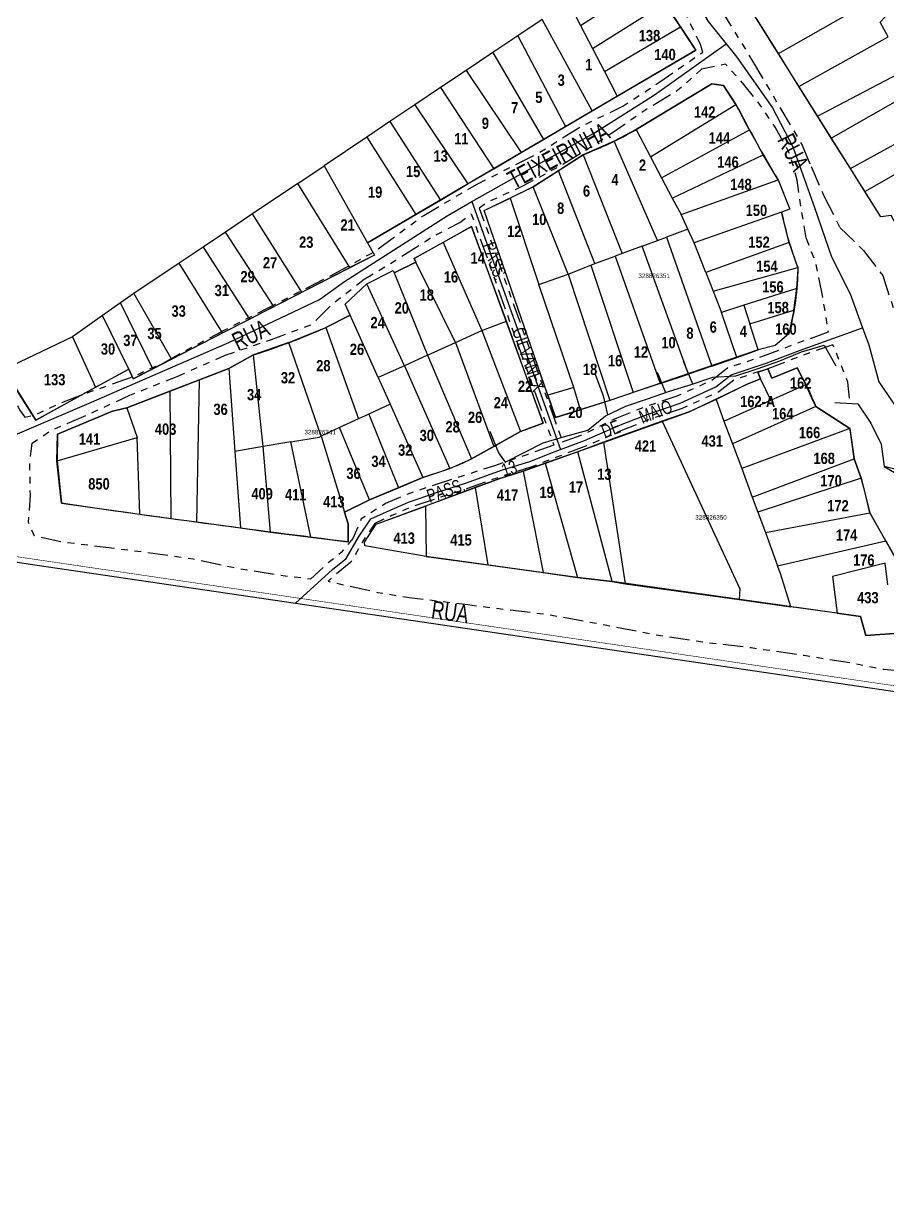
# Model space of a CAD drawing. Extents: x 205316 to 208372, y 4848714 to 4853250.
# Drawn here: x 205979.5 to 206171.8, y 4850162.9 to 4850420.7 of the extents above; entities that cross this region are included whole.
import ezdxf
from ezdxf.enums import TextEntityAlignment as Align

# ---------------------------------------------------------------- set-up
doc = ezdxf.new("R2010")
doc.units = 0
doc.header["$LTSCALE"] = 1.5
doc.header["$MEASUREMENT"] = 0
doc.linetypes.add('TRACO_25', pattern=[8, 3, -1, 1, -1, 1, -1])
for name, color, linetype in [('CD-MALHA-LOTES', 40, 'CONTINUOUS'), ('CD_TXT_QUADRA', 7, 'CONTINUOUS'), ('HD-VALAS-DRENOS', 170, 'CONTINUOUS'), ('LM-LIM-SETOR-FISCAL', 7, 'CONTINUOUS'), ('RU-QUADRAS', 6, 'CONTINUOUS'), ('SV-EIXO-RUA-N-PAV', 6, 'CONTINUOUS'), ('SV-RUA-NAO-PAV-S-GUIA-C-GUIA', 7, 'CONTINUOUS'), ('SV-TXT-RUA-N-PAV-S-GUIA-C-GUIA', 7, 'CONTINUOUS'), ('Th_NmrPort', 7, 'CONTINUOUS')]:
    doc.layers.add(name, color=color, linetype=linetype)
doc.styles.add('ARIAL', font='arial.ttf')
doc.styles.add('ROMANS', font='arial.ttf', dxfattribs={"height": 0.2})
doc.styles.get("Standard").update_dxf_attribs({"font": 'swisscbo.ttf'})
doc.linetypes.add('Limite', pattern='A,20,-3,[130,ltypeshp.shx,S=6.35,R=0,X=0,Y=0],-3,20', length=46)

msp = doc.modelspace()

# ---------------------------------------------------------------- linework, layer by layer
at = {"layer": 'CD-MALHA-LOTES', "linetype": 'Continuous'}
for p, q in [((206103.47, 4850420.19), (206118.93, 4850430.11)), ((206100.77, 4850425.42), (206103.47, 4850420.19)), ((206106.12, 4850415.05), (206122.22, 4850425.12)), ((206125.7, 4850419.86), (206122.22, 4850425.12)), ((206094.9, 4850421.51), (206089.48, 4850417.87)), ((206106.07, 4850401.2), (206094.9, 4850421.51)), ((206103.47, 4850420.19), (206106.12, 4850415.05)), ((206108.76, 4850409.93), (206125.7, 4850419.86)), ((206129.09, 4850414.72), (206125.7, 4850419.86)), ((206089.48, 4850417.87), (206083.97, 4850414.17)), ((206089.48, 4850417.87), (206100.09, 4850397.69)), ((206083.97, 4850414.17), (206078.03, 4850410.19)), ((206083.97, 4850414.17), (206095.22, 4850394.83)), ((206106.12, 4850415.05), (206108.76, 4850409.93)), ((206111.59, 4850404.44), (206129.09, 4850414.72)), ((206078.03, 4850410.19), (206072.34, 4850406.36)), ((206078.03, 4850410.19), (206090.28, 4850391.92)), ((206108.76, 4850409.93), (206111.59, 4850404.44)), ((206072.34, 4850406.36), (206066.6, 4850402.52)), ((206072.34, 4850406.36), (206084.14, 4850388.32)), ((206132.69, 4850407.22), (206115.8, 4850397.03)), ((206135.29, 4850406.85), (206132.69, 4850407.22)), ((206138.04, 4850402.59), (206135.29, 4850406.85)), ((206106.07, 4850401.2), (206111.59, 4850404.44)), ((206066.6, 4850402.52), (206061.06, 4850398.8)), ((206066.6, 4850402.52), (206078.39, 4850384.94)), ((206100.09, 4850397.69), (206106.07, 4850401.2)), ((206118.99, 4850390.98), (206138.04, 4850402.59)), ((206138.65, 4850401.54), (206138.04, 4850402.59)), ((206141.08, 4850397.01), (206138.65, 4850401.54)), ((206061.06, 4850398.8), (206055.89, 4850395.33)), ((206061.06, 4850398.8), (206072.27, 4850381.35)), ((206055.89, 4850395.33), (206046.4, 4850388.96)), ((206055.89, 4850395.33), (206066.81, 4850378.14)), ((206095.22, 4850394.83), (206100.09, 4850397.69)), ((206115.8, 4850397.03), (206110.93, 4850394.43)), ((206115.8, 4850397.03), (206118.99, 4850390.98)), ((206121.45, 4850386.32), (206141.08, 4850397.01)), ((206141.52, 4850396.27), (206141.08, 4850397.01)), ((206144.12, 4850391.4), (206141.52, 4850396.27)), ((206090.28, 4850391.92), (206095.22, 4850394.83)), ((206110.93, 4850394.43), (206104.02, 4850391.45)), ((206120.61, 4850372.36), (206110.93, 4850394.43)), ((206084.14, 4850388.32), (206090.28, 4850391.92)), ((206104.02, 4850391.45), (206098.52, 4850387.87)), ((206104.02, 4850391.45), (206112.74, 4850369.49)), ((206118.99, 4850390.98), (206121.45, 4850386.32)), ((206123.86, 4850381.77), (206144.12, 4850391.4)), ((206147.4, 4850385.85), (206144.12, 4850391.4)), ((206040.53, 4850385.02), (206046.4, 4850388.96)), ((206046.4, 4850388.96), (206056.07, 4850371.83)), ((206078.39, 4850384.94), (206084.14, 4850388.32)), ((206098.52, 4850387.87), (206092.92, 4850384.3)), ((206106.62, 4850367.25), (206098.52, 4850387.87)), ((206040.53, 4850385.02), (206030.51, 4850378.29)), ((206052.15, 4850366.35), (206040.53, 4850385.02)), ((206072.27, 4850381.35), (206078.39, 4850384.94)), ((206121.45, 4850386.32), (206123.86, 4850381.77)), ((206125.87, 4850378.17), (206147.4, 4850385.85)), ((206147.4, 4850385.85), (206150.04, 4850379.32)), ((206092.92, 4850384.3), (206087.79, 4850381.76)), ((206100.69, 4850364.92), (206092.92, 4850384.3)), ((206066.81, 4850378.14), (206072.27, 4850381.35)), ((206082, 4850379.03), (206087.79, 4850381.76)), ((206087.79, 4850381.76), (206094.18, 4850362.61)), ((206123.86, 4850381.77), (206125.87, 4850378.17)), ((206030.51, 4850378.29), (206024.46, 4850374.24)), ((206041.47, 4850360.87), (206030.51, 4850378.29)), ((206056.07, 4850371.83), (206066.81, 4850378.14)), ((206096.2, 4850337.98), (206082, 4850379.03)), ((206127.33, 4850374.86), (206125.87, 4850378.17)), ((206148.19, 4850378.64), (206128.71, 4850371.82)), ((206150.04, 4850379.32), (206148.19, 4850378.64)), ((206149.9, 4850371.91), (206148.19, 4850378.64)), ((206079.23, 4850375.51), (206072.88, 4850371.94)), ((206086.96, 4850354.46), (206079.23, 4850375.51)), ((206127.33, 4850374.86), (206122.56, 4850373.13)), ((206128.71, 4850371.82), (206127.33, 4850374.86)), ((206024.46, 4850374.24), (206019.49, 4850370.9)), ((206035.19, 4850357.66), (206024.46, 4850374.24)), ((206117.14, 4850371.12), (206120.61, 4850372.36)), ((206120.61, 4850372.36), (206122.56, 4850373.13)), ((206122.56, 4850373.13), (206132.68, 4850344.43)), ((206019.49, 4850370.9), (206014.19, 4850367.35)), ((206019.49, 4850370.9), (206029.84, 4850354.91)), ((206056.07, 4850371.83), (206057.59, 4850369.14)), ((206072.88, 4850371.94), (206066.42, 4850368.38)), ((206072.88, 4850371.94), (206081.52, 4850352.38)), ((206112.74, 4850369.49), (206111.15, 4850368.91)), ((206117.14, 4850371.12), (206112.74, 4850369.49)), ((206127.44, 4850342.67), (206117.14, 4850371.12)), ((206131.3, 4850365.26), (206128.71, 4850371.82)), ((206149.9, 4850371.91), (206131.3, 4850365.26)), ((206151.79, 4850366.39), (206149.9, 4850371.91)), ((206014.19, 4850367.35), (206004.08, 4850360.56)), ((206023.78, 4850351.81), (206014.19, 4850367.35)), ((206057.59, 4850369.14), (206052.15, 4850366.35)), ((206066.78, 4850367.53), (206062.01, 4850365.18)), ((206066.42, 4850368.38), (206066.78, 4850367.53)), ((206075.63, 4850349.67), (206066.78, 4850367.53)), ((206100.69, 4850364.92), (206105.72, 4850366.9)), ((206105.72, 4850366.9), (206106.62, 4850367.25)), ((206105.72, 4850366.9), (206115.18, 4850338.54)), ((206106.62, 4850367.25), (206111.15, 4850368.91)), ((206111.15, 4850368.91), (206121.14, 4850340.55)), ((206041.47, 4850360.87), (206052.15, 4850366.35)), ((206055.91, 4850362.77), (206061.79, 4850365.7)), ((206061.79, 4850365.7), (206062.01, 4850365.18)), ((206062.01, 4850365.18), (206069.41, 4850346.85)), ((206094.18, 4850362.61), (206100.69, 4850364.92)), ((206100.69, 4850364.92), (206109.94, 4850336.78)), ((206131.3, 4850365.26), (206132.96, 4850361.13)), ((206132.96, 4850361.13), (206151.79, 4850366.39)), ((206151.56, 4850361.72), (206151.89, 4850365.99)), ((206151.89, 4850365.99), (206151.79, 4850366.39)), ((206051.09, 4850358.23), (206055.91, 4850362.77)), ((206064.28, 4850344.54), (206055.91, 4850362.77)), ((206101.95, 4850339.71), (206094.18, 4850362.61)), ((206151.56, 4850361.72), (206139.82, 4850357.99)), ((206150.93, 4850356.87), (206151.56, 4850361.72)), ((206004.08, 4850360.56), (206001.14, 4850358.49)), ((206004.08, 4850360.56), (206012.48, 4850346.01)), ((206035.19, 4850357.66), (206041.47, 4850360.87)), ((206132.96, 4850361.13), (206134.79, 4850356.37)), ((206001.14, 4850358.49), (205997.12, 4850355.67)), ((206008.29, 4850343.87), (206001.14, 4850358.49)), ((206029.84, 4850354.91), (206035.19, 4850357.66)), ((206052.2, 4850355.76), (206051.09, 4850358.23)), ((206139.82, 4850357.99), (206134.79, 4850356.37)), ((206139.82, 4850357.99), (206141.14, 4850353.83)), ((206141.14, 4850353.83), (206150.93, 4850356.87)), ((206150.93, 4850356.87), (206149.76, 4850351.61)), ((205997.12, 4850355.67), (205990.45, 4850350.96)), ((206002.94, 4850343.77), (205997.12, 4850355.67)), ((206023.78, 4850351.81), (206029.84, 4850354.91)), ((206052.2, 4850355.76), (206046.77, 4850353.01)), ((206058.45, 4850341.91), (206052.2, 4850355.76)), ((206081.52, 4850352.38), (206086.96, 4850354.46)), ((206095.15, 4850331.77), (206086.96, 4850354.46)), ((206138.22, 4850346.36), (206134.79, 4850356.37)), ((206012.48, 4850346.01), (206023.78, 4850351.81)), ((206038.57, 4850349.66), (206046.77, 4850353.01)), ((206046.77, 4850353.01), (206054.08, 4850332.72)), ((206075.63, 4850349.67), (206081.52, 4850352.38)), ((206081.52, 4850352.38), (206090.12, 4850329.88)), ((206142.99, 4850348.03), (206141.14, 4850353.83)), ((206149.76, 4850351.61), (206146.79, 4850349.02)), ((205990.45, 4850350.96), (205975.21, 4850343.66)), ((205990.45, 4850350.96), (205995.59, 4850339.74)), ((206038.57, 4850349.66), (206030.71, 4850346.95)), ((206045.79, 4850328.9), (206038.57, 4850349.66)), ((206069.41, 4850346.85), (206075.63, 4850349.67)), ((206075.63, 4850349.67), (206084.14, 4850326.6)), ((206146.79, 4850349.02), (206142.99, 4850348.03)), ((206030.71, 4850346.95), (206025.23, 4850343.9)), ((206032.89, 4850326.55), (206030.71, 4850346.95)), ((206069.41, 4850346.85), (206064.28, 4850344.54)), ((206069.41, 4850346.85), (206079.21, 4850323.81)), ((206132.68, 4850344.43), (206138.22, 4850346.36)), ((206138.22, 4850346.36), (206142.99, 4850348.03)), ((205975.21, 4850343.66), (205982.31, 4850332.44)), ((205995.59, 4850339.74), (206002.94, 4850343.77)), ((206002.94, 4850343.77), (206003.97, 4850341.65)), ((206003.97, 4850341.65), (206008.29, 4850343.87)), ((206008.29, 4850343.87), (206012.48, 4850346.01)), ((206025.23, 4850343.9), (206018.7, 4850341.4)), ((206025.23, 4850343.9), (206026.58, 4850325.46)), ((206064.28, 4850344.54), (206058.45, 4850341.91)), ((206064.28, 4850344.54), (206074.37, 4850321.68)), ((206132.68, 4850344.43), (206127.44, 4850342.67)), ((206145.15, 4850343.86), (206142.87, 4850343.12)), ((206145.98, 4850341.79), (206145.15, 4850343.86)), ((206151.67, 4850344.03), (206145.98, 4850341.79)), ((206153.59, 4850340.34), (206151.67, 4850344.03)), ((206018.7, 4850341.4), (206012.08, 4850338.87)), ((206018.12, 4850309.79), (206018.7, 4850341.4)), ((206058.45, 4850341.91), (206061.08, 4850335.95)), ((206121.14, 4850340.55), (206127.44, 4850342.67)), ((206143.48, 4850341.64), (206140.54, 4850340.46)), ((206142.87, 4850343.12), (206143.48, 4850341.64)), ((206145.81, 4850336.87), (206143.48, 4850341.64)), ((205982.31, 4850332.44), (205995.59, 4850339.74)), ((206012.08, 4850338.87), (206002.54, 4850335.17)), ((206012.08, 4850338.87), (206012.28, 4850310.59)), ((206101.95, 4850339.71), (206096.2, 4850337.98)), ((206103.43, 4850334.71), (206101.95, 4850339.71)), ((206115.18, 4850338.54), (206109.94, 4850336.78)), ((206121.14, 4850340.55), (206115.18, 4850338.54)), ((206140.54, 4850340.46), (206133.61, 4850337.04)), ((206145.81, 4850336.87), (206153.59, 4850340.34)), ((206155.14, 4850336.82), (206153.59, 4850340.34)), ((206061.08, 4850335.95), (206056.34, 4850333.76)), ((206061.08, 4850335.95), (206068.38, 4850319.7)), ((206096.2, 4850337.98), (206097.88, 4850333.04)), ((206109.94, 4850336.78), (206103.43, 4850334.71)), ((206133.61, 4850337.04), (206127.63, 4850334.28)), ((206133.61, 4850337.04), (206135.3, 4850332.17)), ((206135.3, 4850332.17), (206145.81, 4850336.87)), ((206155.82, 4850335.46), (206155.14, 4850336.82)), ((205999.35, 4850334.45), (205987.13, 4850329.31)), ((206002.54, 4850335.17), (205999.35, 4850334.45)), ((206002.54, 4850335.17), (206004.79, 4850328.59)), ((206056.34, 4850333.76), (206054.08, 4850332.72)), ((206056.34, 4850333.76), (206062.94, 4850317.4)), ((206097.88, 4850333.04), (206103.43, 4850334.71)), ((206127.63, 4850334.28), (206121.64, 4850332.18)), ((206155.82, 4850335.46), (206137.28, 4850327.14)), ((206163.4, 4850330.55), (206155.82, 4850335.46)), ((206049.85, 4850330.77), (206045.79, 4850328.9)), ((206054.08, 4850332.72), (206049.85, 4850330.77)), ((206056.51, 4850314.69), (206049.85, 4850330.77)), ((206090.12, 4850329.88), (206095.15, 4850331.77)), ((206121.64, 4850332.18), (206108.56, 4850327.54)), ((206121.64, 4850332.18), (206138.89, 4850294.9)), ((206135.3, 4850332.17), (206137.28, 4850327.14)), ((205987.13, 4850329.31), (205987.02, 4850323.38)), ((205987.02, 4850323.38), (206004.79, 4850328.59)), ((206005.4, 4850311.54), (206004.79, 4850328.59)), ((206039.04, 4850327.6), (206045.32, 4850328.68)), ((206045.32, 4850328.68), (206045.79, 4850328.9)), ((206045.79, 4850328.9), (206050.98, 4850311.96)), ((206084.14, 4850326.6), (206090.12, 4850329.88)), ((206163.4, 4850330.55), (206139.33, 4850321.71)), ((206163.51, 4850329.82), (206163.4, 4850330.55)), ((206164.3, 4850323.81), (206163.51, 4850329.82)), ((206032.89, 4850326.55), (206026.58, 4850325.46)), ((206039.04, 4850327.6), (206032.89, 4850326.55)), ((206034.47, 4850307.54), (206032.89, 4850326.55)), ((206043.45, 4850306.43), (206039.04, 4850327.6)), ((206079.21, 4850323.81), (206084.14, 4850326.6)), ((206108.56, 4850327.54), (206102.87, 4850325.38)), ((206108.56, 4850327.54), (206113.4, 4850296.04)), ((206137.28, 4850327.14), (206139.33, 4850321.71)), ((205987.02, 4850323.38), (205987.96, 4850313.94)), ((206026.58, 4850325.46), (206027.82, 4850308.46)), ((206074.37, 4850321.68), (206079.21, 4850323.81)), ((206102.87, 4850325.38), (206095.59, 4850322.84)), ((206110.51, 4850296.54), (206102.87, 4850325.38)), ((206141.64, 4850315.34), (206164.3, 4850323.81)), ((206165.92, 4850319.52), (206164.3, 4850323.81)), ((206068.38, 4850319.7), (206074.37, 4850321.68)), ((206090.67, 4850321.09), (206085.48, 4850319.48)), ((206095.59, 4850322.84), (206090.67, 4850321.09)), ((206090.67, 4850321.09), (206095.12, 4850298.58)), ((206095.59, 4850322.84), (206102.76, 4850297.42)), ((206139.33, 4850321.71), (206141.64, 4850315.34)), ((206062.94, 4850317.4), (206068.38, 4850319.7)), ((206085.48, 4850319.48), (206080.05, 4850317.45)), ((206165.92, 4850319.52), (206142.9, 4850311.95)), ((206166.74, 4850316.53), (206165.92, 4850319.52)), ((206056.51, 4850314.69), (206062.94, 4850317.4)), ((206080.05, 4850317.45), (206068.99, 4850313.33)), ((206080.05, 4850317.45), (206082.84, 4850300.28)), ((206141.64, 4850315.34), (206142.9, 4850311.95)), ((206167.82, 4850311.83), (206166.74, 4850316.53)), ((205987.96, 4850313.94), (206005.4, 4850311.54)), ((206050.98, 4850311.96), (206056.51, 4850314.69)), ((206058, 4850309.33), (206068.99, 4850313.33)), ((206068.99, 4850313.33), (206069.1, 4850302.14)), ((206005.4, 4850311.54), (206012.28, 4850310.59)), ((206012.28, 4850310.59), (206018.12, 4850309.79)), ((206051.77, 4850309.37), (206050.98, 4850311.96)), ((206142.9, 4850311.95), (206144.57, 4850307.42)), ((206144.57, 4850307.42), (206167.82, 4850311.83)), ((206171.37, 4850305.56), (206167.82, 4850311.83)), ((206018.12, 4850309.79), (206027.82, 4850308.46)), ((206027.82, 4850308.46), (206034.47, 4850307.54)), ((206034.47, 4850307.54), (206043.45, 4850306.43)), ((206051.78, 4850305.34), (206051.77, 4850309.37)), ((206055.38, 4850305.31), (206058, 4850309.33)), ((206043.45, 4850306.43), (206051.78, 4850305.34)), ((206055.48, 4850304.51), (206055.38, 4850305.31)), ((206144.57, 4850307.42), (206147.29, 4850300.07)), ((206147.29, 4850300.07), (206171.37, 4850305.56)), ((206171.37, 4850305.56), (206176.37, 4850296.69)), ((206069.1, 4850302.14), (206055.48, 4850304.51)), ((206069.1, 4850302.14), (206082.84, 4850300.28)), ((206082.84, 4850300.28), (206095.12, 4850298.58)), ((206147.96, 4850298.36), (206147.29, 4850300.07)), ((206171.24, 4850300.66), (206159.54, 4850297.68)), ((206171.84, 4850295.83), (206171.24, 4850300.66)), ((206095.12, 4850298.58), (206102.76, 4850297.42)), ((206102.76, 4850297.42), (206110.51, 4850296.54)), ((206150.21, 4850290.92), (206147.96, 4850298.36)), ((206159.54, 4850297.68), (206160.56, 4850289.55)), ((206110.51, 4850296.54), (206113.4, 4850296.04)), ((206113.4, 4850296.04), (206138.71, 4850292.53)), ((206138.89, 4850294.9), (206138.71, 4850292.53)), ((206138.71, 4850292.53), (206150.21, 4850290.92)), ((206160.56, 4850289.55), (206150.21, 4850290.92)), ((206160.56, 4850289.55), (206165.77, 4850288.77)), ((206165.77, 4850288.77), (206166.95, 4850284.53)), ((206166.95, 4850284.53), (206173.2, 4850284.97))]:
    msp.add_line(p, q, dxfattribs=at)
at = {"layer": 'CD-MALHA-LOTES'}
for points in [[(206147.48, 4850413.91), (206171.79, 4850427.81)], [(206171.88, 4850417.65), (206170.14, 4850420.88), (206173.69, 4850424.7)], [(206147.48, 4850413.91), (206142.57, 4850421.73)], [(206152.05, 4850406.63), (206171.88, 4850417.65)], [(206152.05, 4850406.63), (206147.48, 4850413.91)], [(206156.18, 4850400.03), (206175.8, 4850410.35)], [(206156.18, 4850400.03), (206152.05, 4850406.63)], [(206159.24, 4850395.15), (206178.17, 4850405.95)], [(206159.24, 4850395.15), (206156.18, 4850400.03)], [(206163.5, 4850388.37), (206182.11, 4850398.61)], [(206163.5, 4850388.37), (206159.24, 4850395.15)], [(206166.67, 4850383.3), (206184.81, 4850393.59)], [(206166.67, 4850383.3), (206163.5, 4850388.37)], [(206172.53, 4850377.92), (206170.24, 4850377.61), (206166.67, 4850383.3)]]:
    msp.add_lwpolyline(points, dxfattribs=at)
at = {"layer": 'HD-VALAS-DRENOS', "flags": 128}
for points in [[(206086.71, 4850323.06), (206095.18, 4850327.37), (206100.22, 4850328.9), (206105.11, 4850330.18), (206108.99, 4850333.41), (206113.53, 4850335.53), (206118.32, 4850337.17), (206123.05, 4850338.8), (206128.04, 4850340.38), (206132.88, 4850341.96), (206137.98, 4850342.29), (206142.97, 4850343.92), (206147.81, 4850345.65), (206152.64, 4850347.59), (206157.68, 4850349.12), (206160.26, 4850344.53)], [(206126.31, 4850345.57), (206128.37, 4850340.48)], [(206106.73, 4850342.64), (206108.46, 4850337.8), (206109.43, 4850333.61)], [(206120.48, 4850343.13), (206122.36, 4850338.56)], [(206160.02, 4850336.38), (206165.12, 4850336.02), (206168.04, 4850331.73), (206170.37, 4850327.1), (206171.01, 4850322.1), (206175.57, 4850319.43), (206180.38, 4850317.86)], [(206083.27, 4850329.99), (206085.2, 4850325.15), (206086.71, 4850323.06)]]:
    msp.add_lwpolyline(points, dxfattribs=at)
at = {"layer": 'LM-LIM-SETOR-FISCAL', "linetype": 'Limite', "ltscale": 0.1, "const_width": 0.13, "flags": 128}
msp.add_lwpolyline([(207021.68, 4851415.47), (207043.45, 4851405.34), (207056.69, 4851396.79), (207066.97, 4851389.51), (207076.85, 4851382.57), (207094.19, 4851367.16), (207111.92, 4851349.04), (207137.62, 4851319.1), (207143.1, 4851313.28), (207157.25, 4851297.67), (207179.66, 4851272.35), (207212.37, 4851234.89), (207238.06, 4851206.02), (207253.49, 4851187.92), (207273.43, 4851163.63), (207284.94, 4851148.07), (207293.96, 4851135.89), (207311.93, 4851112.49), (207337.06, 4851072.12), (207347.32, 4851056.34), (207360.35, 4851036.08), (207365.19, 4851028.69), (207385.18, 4850998.1), (207399.65, 4850974.87), (207412.28, 4850954.54), (207439.21, 4850911.8), (207446.99, 4850899.53), (207455.59, 4850885.98), (207473.05, 4850858.84), (207486.05, 4850838.58), (207490.56, 4850831.8), (207526.44, 4850773.29), (207555.31, 4850724.8), (207578.38, 4850685.38), (207592.12, 4850660.09), (207604.67, 4850635.92), (207614.1, 4850617.58), (207622.25, 4850602.5), (207642.83, 4850564.46), (207666.03, 4850518.62), (207673.67, 4850503.6), (207676.98, 4850495.57), (207692.21, 4850467.22), (207727.63, 4850397.08), (207738.85, 4850376.31), (207759.68, 4850337.26), (207765.54, 4850326.04), (207775.63, 4850306.02), (207786.18, 4850286.35), (207792.55, 4850273.61), (207797.89, 4850263.92), (207815.04, 4850231.27), (207833.05, 4850197.75), (207837.49, 4850189.49), (207843.1, 4850178.25), (207852.67, 4850160.66), (207865.65, 4850136.92), (207895.56, 4850081.74), (207913.06, 4850049.55), (207920.81, 4850036.7), (207924.96, 4850029.49), (207928.67, 4850023.04), (207944.68, 4849997.28), (207949.38, 4849989.27), (207955.86, 4849978.89), (207989.63, 4849922.09), (208021.59, 4849858.31), (208039.3, 4849825.19), (208050.27, 4849806.04), (208063.43, 4849780.62), (208069.87, 4849768.66), (208079.08, 4849754.42), (208084.65, 4849743.63), (208092.91, 4849727.46), (208100.67, 4849714.29), (208107.46, 4849701.58), (208114.74, 4849688.43), (208114.78, 4849688.35), (208114.86, 4849688.17), (208150.73, 4849616.06), (208187.92, 4849541.22), (208249.9, 4849424.19), (208300.63, 4849327.9), (208301.3, 4849326.63), (208330.19, 4849271.2), (208367.01, 4849211.9), (208349.86, 4849193.3), (208335.74, 4849174.95), (208327.89, 4849167.36), (208314.36, 4849149.75), (208299.16, 4849131.8), (208291.24, 4849122.44), (208282.06, 4849112.13), (208264.95, 4849090.56), (208250.83, 4849074.09), (208221.58, 4849039.46), (208207.85, 4849021.47), (208194.01, 4849003.09), (208183.89, 4848990.29), (208163.14, 4848966.59), (208139.11, 4848938.69), (208114.75, 4848908.34), (208092.97, 4848883.15), (208089.08, 4848877.86), (208082.48, 4848868.63), (208062.6, 4848842.56), (208055.4, 4848834.16), (208029.39, 4848802.29), (208002.88, 4848772.47), (207987.06, 4848754.07), (207971.45, 4848736.35), (207951.29, 4848714.3), (207938.98, 4848722.35), (207935.19, 4848724.84), (207927.76, 4848740.69), (207925.43, 4848746.58), (207910.93, 4848782.03), (207901.5, 4848803.37), (207897.96, 4848811.56), (207889.76, 4848830.42), (207882.92, 4848845.94), (207879.69, 4848853.91), (207871.77, 4848863.82), (207869.94, 4848867.11), (207866.81, 4848872.74), (207858.75, 4848886.94), (207856.41, 4848891.07), (207842.53, 4848910.15), (207825.03, 4848930.31), (207802.2, 4848960.18), (207795.96, 4848968.62), (207792.78, 4848975.77), (207791.99, 4848977.54), (207775.14, 4849006.28), (207757.22, 4849040.43), (207747.93, 4849059.71), (207739.33, 4849078.11), (207736.66, 4849084.67), (207725.65, 4849112.01), (207712.86, 4849133.84), (207705.61, 4849141.39), (207693.22, 4849158.83), (207658.02, 4849201.49), (207643.22, 4849219.05), (207628.15, 4849239.89), (207583.74, 4849297.42), (207577.23, 4849307.07), (207560.95, 4849335.89), (207540.69, 4849361.49), (207529.48, 4849377.88), (207524.83, 4849382.69), (207520.93, 4849386.71), (207512.94, 4849401.39), (207489.49, 4849426.56), (207461.51, 4849464.09), (207445.75, 4849483.09), (207417.58, 4849518.68), (207409.91, 4849527.9), (207402.02, 4849538.56), (207394.56, 4849549.23), (207375.36, 4849576.96), (207365.17, 4849591.27), (207339.6, 4849627.48), (207325.58, 4849647.34), (207307.69, 4849672.68), (207298.76, 4849680.12), (207277.63, 4849691.43), (207257.69, 4849697.98), (207238.05, 4849700.95), (207217.82, 4849703), (207206.03, 4849702.71), (207187.69, 4849706.67), (207136.42, 4849713.49), (207093.76, 4849719.89), (207070.29, 4849722.03), (207038.29, 4849725.23), (206981.38, 4849733.58), (206955.52, 4849737.17), (206761.86, 4849758.64), (206867.89, 4849970.66), (206819.81, 4849985.62), (206492.19, 4850011.1), (206474.48, 4850006.62), (206422.43, 4850015.06), (206416.16, 4850016.08), (206438.69, 4850087.64), (206465.45, 4850155.1), (206402.35, 4850183.32), (206381.84, 4850187.26), (206296.36, 4850246.47), (206256.21, 4850261.19), (205958.1, 4850305), (205458.47, 4851060.64), (205381.54, 4850978.24), (205358.28, 4850945.44), (205339.74, 4850916.46), (205327.72, 4850908.15), (205431.06, 4851590.05), (205574.72, 4852567.53), (205641.8, 4853028.16), (205641.8, 4853028.16), (205641.8, 4853028.16), (205641.8, 4853028.16), (205641.93, 4853028.94), (205641.93, 4853028.94), (205648.48, 4853073.83), (205694.02, 4853072.84), (205697.96, 4853072.98), (205708.12, 4853073.2), (205760.46, 4853075.4), (205791.35, 4853076.88), (205796.33, 4853076.78), (205864.61, 4853080.53), (205875.14, 4853081.42), (205954.27, 4853084.91), (205973.22, 4853086.23), (205987.11, 4853086.63), (206047.56, 4853092.24), (206088.22, 4853093.5), (206097.24, 4853093.29), (206115.25, 4853096.39), (206174.74, 4853099.25), (206241.73, 4853106.06), (206249.32, 4853067.81), (206250.76, 4853068.13), (206281.43, 4853073.09), (206306.59, 4853077.18), (206378.69, 4853082.54), (206403.59, 4853083.9), (206436.89, 4853085.62), (206526.63, 4853090.28), (206527.07, 4853088.1), (206560.2, 4853092.06), (206614.27, 4853094.76), (206665.78, 4853098.35), (206668.43, 4853097.71), (206672.42, 4853095.9), (206676.44, 4853090.31), (206713.2, 4853068.45), (206726.11, 4853063.48), (206768.83, 4853039.64), (206779.35, 4853035.22), (206783.97, 4853039.27), (206803.01, 4853045.24), (206811.52, 4853047.66), (206822.53, 4853050.63), (206828.46, 4853052.32), (206840.17, 4853055.43), (206847.8, 4853057.54), (206858.24, 4853060.22), (206872.64, 4853064.04), (206880.4, 4853065.73), (206891.38, 4853067.85), (206902.95, 4853070.8), (206915.12, 4853068.72), (206920.58, 4853068.19), (206924.61, 4853067.87), (206929.01, 4853068.36), (206932.61, 4853069.6), (206936.66, 4853071.45), (206943.28, 4853074.5), (206950.01, 4853078.17), (206955.6, 4853082.5), (206958.92, 4853089.46), (206962.59, 4853093.58), (206967.6, 4853097.61), (206977.81, 4853100.47), (206987.39, 4853105.57), (206993.74, 4853107.81), (206995.98, 4853101.99), (206998.25, 4853095.75), (207000.15, 4853089.03), (207001.71, 4853082.51), (207003.06, 4853076.97), (207004.98, 4853065.92), (207006.42, 4853057.28), (207007.25, 4853052.87), (207009.04, 4853041.02), (207018.95, 4853043.22), (207028.02, 4853045.07), (207041.5, 4853047.9), (207048.59, 4853049.32), (207057.57, 4853051.22), (207063.04, 4853052.2), (207071.92, 4853053.66), (207083.02, 4853055.24), (207109.77, 4853060.98), (207121.18, 4853063.43), (207134.62, 4853067.5), (207161.51, 4853073.61), (207175.42, 4853077.24), (207178.97, 4853078.21), (207181.54, 4853078.81), (207183.81, 4853079.34), (207188.75, 4853080.47), (207192.55, 4853081.52), (207201.06, 4853083.36), (207208.78, 4853084.88), (207218.42, 4853086.81), (207225.74, 4853087.76), (207232.02, 4853089.01), (207242.24, 4853089.87), (207250.59, 4853091.4), (207267.11, 4853095.09), (207278.14, 4853097.67), (207281.89, 4853098.7), (207283.75, 4853100.66), (207285.91, 4853101.58), (207290.13, 4853102.41), (207294.36, 4853102.41), (207297.24, 4853101.27), (207300.74, 4853099.94), (207303.18, 4853099.75), (207306.84, 4853102), (207313.42, 4853103), (207317.92, 4853104.36), (207319.42, 4853105.86), (207320.7, 4853109.57), (207328.77, 4853111.37), (207333.42, 4853111.36), (207344.5, 4853111.15), (207357.97, 4853112.75), (207369.1, 4853115.23), (207376.56, 4853116.38), (207381.3, 4853117.24), (207387.47, 4853118.39), (207392.49, 4853119.11), (207396.77, 4853120.95), (207415.73, 4853122.98), (207426.82, 4853124.81), (207434.67, 4853127.72), (207433.38, 4853135.75), (207483.24, 4853145.3), (207485.09, 4853140.95), (207489.44, 4853138.19), (207496.16, 4853134.1), (207501.03, 4853132.12), (207509.86, 4853132.26), (207517.37, 4853134.63), (207526.34, 4853135.42), (207534.9, 4853135.16), (207540.31, 4853134.1), (207549.66, 4853131.07), (207559.41, 4853125.53), (207563.63, 4853123.29), (207567.98, 4853122.5), (207579.64, 4853122.9), (207589.26, 4853124.48), (207599.15, 4853123.03), (207607.72, 4853121.45), (207616.55, 4853118.55), (207625.51, 4853116.05), (207633.48, 4853114.13), (207638.75, 4853112.42), (207645.47, 4853108.07), (207650.35, 4853101.35), (207651.8, 4853094.76), (207653.12, 4853086.99), (207656.54, 4853081.71), (207660.23, 4853076.31), (207663.92, 4853071.17), (207668.54, 4853066.43), (207679.08, 4853063.26), (207691.07, 4853063.26), (207695.82, 4853066.3), (207699.7, 4853071.57), (207703.66, 4853075.26), (207708.27, 4853076.71), (207713.41, 4853075.39), (207716.7, 4853070.78), (207718.02, 4853064.06), (207718.15, 4853057.73), (207718.29, 4853046.46), (207719.34, 4853036.97), (207724.88, 4853033.81), (207736.87, 4853033.41), (207747.15, 4853035.92), (207754.13, 4853041.45), (207762.04, 4853043.3), (207773.44, 4853045.67), (207778.71, 4853047.25), (207782.8, 4853050.28), (207788.33, 4853057.66), (207790.84, 4853064.52), (207790.97, 4853071.24), (207790.57, 4853079.61), (207788.2, 4853087.12), (207786.62, 4853093.31), (207787.01, 4853100.03), (207790.7, 4853104.38), (207799.14, 4853104.38), (207805.07, 4853103.59), (207811.26, 4853102.27), (207817.85, 4853098.72), (207820.49, 4853094.5), (207822.46, 4853090.02), (207826.81, 4853088.04), (207832.35, 4853091.47), (207843.48, 4853094.63), (207849.81, 4853098.58), (207854.29, 4853104.12), (207855.74, 4853109.65), (207857.06, 4853117.3), (207866.22, 4853130.48), (207885.99, 4853134.43), (207901.27, 4853129.42), (207912.87, 4853122.04), (207925.79, 4853113.08), (207936.07, 4853099.64), (207945.82, 4853090.68), (207956.1, 4853085.93), (207977.18, 4853074.27), (207954.95, 4853033.22), (207930.02, 4853010.37), (207899.9, 4852995.83), (207867.7, 4852983.36), (207865.96, 4852982.16), (207835.44, 4852961.18), (207834.46, 4852960.51), (207832.32, 4852957.94), (207814.69, 4852936.79), (207813.69, 4852935.58), (207810.57, 4852900.27), (207812.65, 4852867.03), (207826.15, 4852834.83), (207834.46, 4852804.71), (207830.31, 4852764.2), (207817.84, 4852715.38), (207811.61, 4852680.07), (207809.54, 4852652.02), (207803.3, 4852629.17), (207788.76, 4852604.24), (207780.78, 4852586.78), (207772.76, 4852568.75), (207772.2, 4852567.48), (207764.15, 4852556.53), (207749.3, 4852542.98), (207732.53, 4852532.01), (207710.59, 4852535.24), (207705.42, 4852552.01), (207700.26, 4852561.69), (207695.76, 4852567.49), (207695.75, 4852567.5), (207689.62, 4852575.24), (207683.06, 4852582.65), (207683.06, 4852582.65), (207672.47, 4852586.67), (207659.13, 4852588.58), (207647.7, 4852584.77), (207640.93, 4852577.57), (207638.17, 4852572.06), (207638.27, 4852567.49), (207637.67, 4852558.64), (207637.07, 4852542.73), (207634.67, 4852530.43), (207628.97, 4852515.12), (207624.39, 4852504.94), (207612.77, 4852495.02), (207607.63, 4852490.76), (207594.46, 4852487.52), (207582.46, 4852480.31), (207573.75, 4852470.41), (207556.35, 4852462.61), (207538.64, 4852451.65), (207527.54, 4852441.75), (207513.13, 4852427.65), (207506.23, 4852418.64), (207498.13, 4852406.34), (207484.92, 4852390.73), (207472.02, 4852375.73), (207463.62, 4852361.33), (207453.41, 4852338.97), (207447.11, 4852320.36), (207443.73, 4852311.52), (207439.87, 4852301.85), (207432.11, 4852284.05), (207428.21, 4852272.65), (207424.61, 4852254.04), (207426.11, 4852243.54), (207437.81, 4852238.74), (207456.12, 4852240.84), (207468.42, 4852248.04), (207479.82, 4852254.34), (207496.63, 4852257.64), (207513.13, 4852257.64), (207531.14, 4852253.74), (207542.84, 4852248.64), (207555.75, 4852239.64), (207568.05, 4852228.08), (207578.55, 4852216.68), (207583.06, 4852196.87), (207587.56, 4852180.97), (207594.76, 4852163.26), (207599.86, 4852156.66), (207608.86, 4852146.16), (207613.37, 4852132.65), (207613.67, 4852120.5), (207611.87, 4852109.1), (207603.46, 4852100.09), (207594.46, 4852094.39), (207573.45, 4852089.89), (207559.95, 4852088.09), (207541.49, 4852086.29), (207526.79, 4852086.29), (207515.08, 4852082.69), (207510.28, 4852073.98), (207506.08, 4852060.48), (207508.18, 4852045.47), (207515.98, 4852036.77), (207527.69, 4852028.52), (207539.39, 4852021.32), (207542.09, 4852011.11), (207540.59, 4851999.41), (207531.89, 4851990.11), (207521.99, 4851983.81), (207509.68, 4851972.4), (207503.68, 4851965.2), (207498.88, 4851952.3), (207498.58, 4851939.69), (207495.88, 4851930.99), (207496.78, 4851918.08), (207492.28, 4851906.08), (207486.28, 4851896.48), (207480.57, 4851883.57), (207473.37, 4851877.87), (207465.27, 4851871.12), (207457.47, 4851862.72), (207450.26, 4851854.61), (207438.86, 4851850.11), (207428.96, 4851845.31), (207420.85, 4851839.31), (207413.65, 4851830.31), (207413.63, 4851830.07), (207412.45, 4851817.85), (207413.95, 4851801.35), (207419.65, 4851789.04), (207426.26, 4851775.24), (207422.65, 4851767.44), (207411.55, 4851754.83), (207403.15, 4851747.33), (207396.19, 4851742.31), (207381.03, 4851730), (207376.14, 4851725.42), (207366.84, 4851714.32), (207362.02, 4851705.07), (207359.33, 4851699.09), (207356.13, 4851693.8), (207352.17, 4851688.61), (207347.73, 4851683.39), (207343.58, 4851677.86), (207336.98, 4851674.11), (207333.08, 4851671.11), (207328.23, 4851667.5), (207323.73, 4851664.99), (207319.14, 4851662.03), (207312.52, 4851659.25), (207306.97, 4851656.48), (207300.67, 4851653.78), (207295.56, 4851650.02), (207291.96, 4851646.42), (207290.01, 4851641.92), (207289.56, 4851637.12), (207290.76, 4851632.17), (207293.46, 4851628.87), (207299.47, 4851624.97), (207306.09, 4851621.35), (207313.87, 4851617.16), (207321.37, 4851614.76), (207329.33, 4851612.06), (207335.36, 4851607.57), (207336.98, 4851602.16), (207333.68, 4851595.41), (207329.48, 4851592.11), (207324.52, 4851589.4), (207317.62, 4851586.85), (207309.18, 4851586.85), (207303.22, 4851588.26), (207297.78, 4851590.49), (207292.26, 4851592.53), (207286.46, 4851592.82), (207280.33, 4851592.56), (207274.18, 4851591.51), (207267.88, 4851591.06), (207260.83, 4851591.81), (207252.43, 4851591.51), (207245.52, 4851589.1), (207238.32, 4851588.5), (207231.28, 4851590.25), (207225.49, 4851591.54), (207220.84, 4851594.21), (207214.84, 4851596.46), (207208.99, 4851598.86), (207202.68, 4851602.31), (207198.33, 4851607.41), (207196.08, 4851613.26), (207198.08, 4851619.64), (207198.84, 4851625.01), (207198.84, 4851632.65), (207197.89, 4851638.82), (207198.7, 4851645.68), (207198.78, 4851649.95), (207197.73, 4851654), (207194.58, 4851656.55), (207190.23, 4851659.55), (207184.83, 4851662.1), (207181.63, 4851663.31), (207174.11, 4851668.15), (207168.43, 4851673.64), (207164.08, 4851677.33), (207161.47, 4851680.45), (207157.3, 4851683.54), (207152.25, 4851686.95), (207146.35, 4851688.77), (207140.51, 4851688.58), (207134.97, 4851685.14), (207130.33, 4851679.65), (207126.96, 4851675.84), (207122.34, 4851670.05), (207117.61, 4851664.31), (207112.85, 4851658.87), (207107.77, 4851653.68), (207101.91, 4851649.31), (207095.27, 4851647.78), (207088.5, 4851647.45), (207081.72, 4851647.45), (207074.62, 4851649.4), (207067.65, 4851651.44), (207061.25, 4851655.1), (207056.98, 4851658.28), (207053.3, 4851661.92), (207049.7, 4851665.87), (207044.67, 4851671.39), (207039.69, 4851676.45), (207036.11, 4851680.27), (207032.79, 4851684.24), (207028.55, 4851687.81), (207024.32, 4851691.18), (207019.77, 4851694.1), (207012.9, 4851697.22), (207008.05, 4851698.69), (207000.99, 4851699.1), (206993.6, 4851698.93), (206988.48, 4851698.67), (206981.18, 4851698.52), (206974.54, 4851698.49), (206966.41, 4851698.35), (206959.69, 4851698.1), (206955.49, 4851697.65), (206947.66, 4851695.98), (206930.32, 4851683.64), (206919.41, 4851681.51), (206903.19, 4851685.91), (206893.11, 4851679.35), (206876.22, 4851668.3), (206863.82, 4851665.31), (206838.51, 4851664.51), (206824.05, 4851654.84), (206820.4, 4851636.59), (206823.02, 4851619.71), (206815.39, 4851610.49), (206817.94, 4851603.02), (206817.78, 4851599.21), (206807.28, 4851595.87), (206796.63, 4851589.51), (206795.68, 4851578.85), (206772.39, 4851570.51), (206768.73, 4851564.63), (206773.34, 4851553.02), (206770.76, 4851539.3), (206766.66, 4851530.24), (206761.26, 4851528.3), (206750.13, 4851531.48), (206745.04, 4851524.16), (206737.89, 4851517.17), (206716.26, 4851478.85), (206708.79, 4851449.04), (206704.02, 4851446.18), (206695.42, 4851438.21), (206691.63, 4851417.91), (206687.99, 4851407.24), (206805.75, 4851415.72), (206852.6, 4851421.92), (206888.07, 4851426.1), (206908.54, 4851427.32), (206955.56, 4851430.12), (206957.65, 4851429.92), (206967.38, 4851429.2), (206973.82, 4851428.49), (206980.7, 4851427.63), (206982.84, 4851427.2), (206991.18, 4851425.4), (207010.88, 4851419.91)], close=True, dxfattribs=at)
at = {"layer": 'RU-QUADRAS', "linetype": 'Continuous'}
for points in [[(205922.08, 4850427.59), (206060.15, 4850519.09), (206129.09, 4850414.72), (206056.07, 4850371.83), (206057.59, 4850369.14), (206003.97, 4850341.65), (206002.94, 4850343.77), (205982.31, 4850332.44)], [(206128.37, 4850444.37), (206166.62, 4850468.81), (206192.74, 4850430.57), (206195.58, 4850431.14), (206217.41, 4850381.59), (206255.69, 4850326.94), (206236.82, 4850270.75), (206185.88, 4850282.94), (206192.45, 4850324.46), (206187.54, 4850330.69), (206186.86, 4850337.55), (206183.84, 4850342.22), (206183.96, 4850350.66), (206180.03, 4850356.75), (206180.94, 4850357.06), (206178.13, 4850361.47), (206180.11, 4850362.95), (206176.79, 4850367.87), (206179.07, 4850369.66), (206175.85, 4850375.14), (206174.17, 4850374.93), (206172.53, 4850377.92), (206170.24, 4850377.61)]]:
    msp.add_lwpolyline(points, close=True, dxfattribs=at)
for points in [[(206082, 4850379.03), (206092.92, 4850384.3), (206104.02, 4850391.45, 0.041636), (206115.8, 4850397.03), (206132.69, 4850407.22), (206135.29, 4850406.85), (206138.04, 4850402.59, 0.018028), (206147.4, 4850385.85), (206150.04, 4850379.32), (206148.19, 4850378.64, 0.040552), (206151.79, 4850366.39, -0.064478), (206149.76, 4850351.61), (206146.79, 4850349.02), (206142.99, 4850348.03), (206109.94, 4850336.78), (206097.88, 4850333.04)], [(205986.97, 4850323.37), (205987.13, 4850329.31), (205999.35, 4850334.45), (206002.54, 4850335.17), (206025.23, 4850343.9), (206030.71, 4850346.95, 0.027919), (206046.77, 4850353.01), (206052.2, 4850355.76), (206051.09, 4850358.23), (206055.91, 4850362.77), (206061.79, 4850365.7), (206062.01, 4850365.18), (206066.78, 4850367.53), (206066.42, 4850368.38), (206079.23, 4850375.51), (206095.15, 4850331.77), (206090.12, 4850329.88), (206079.21, 4850323.81, -0.047702), (206068.38, 4850319.7), (206056.51, 4850314.69), (206050.98, 4850311.96), (206051.77, 4850309.37), (206051.78, 4850305.34, -0.005165), (205987.96, 4850313.94)]]:
    msp.add_lwpolyline(points, format="xyb", close=True, dxfattribs=at)
msp.add_lwpolyline([(206173.2, 4850284.97), (206166.95, 4850284.53), (206165.77, 4850288.77), (206110.51, 4850296.54), (206102.76, 4850297.42), (206069.1, 4850302.14), (206055.48, 4850304.51), (206055.38, 4850305.31), (206058, 4850309.33), (206085.48, 4850319.48), (206090.67, 4850321.09), (206127.63, 4850334.28), (206140.54, 4850340.46), (206143.48, 4850341.64), (206142.87, 4850343.12), (206145.15, 4850343.86), (206145.98, 4850341.79), (206151.67, 4850344.03, -0.025577), (206155.82, 4850335.46), (206163.4, 4850330.55), (206164.3, 4850323.81), (206165.92, 4850319.52), (206167.82, 4850311.83), (206176.37, 4850296.69)], format="xyb", dxfattribs=at)
at = {"layer": 'SV-EIXO-RUA-N-PAV'}
for p, q in [((205956.11, 4850304.04), (205982.04, 4850300.28)), ((205982.04, 4850300.28), (206040.04, 4850291.74)), ((206040.04, 4850291.74), (206174.9, 4850271.9))]:
    msp.add_line(p, q, dxfattribs=at)
at = {"layer": 'SV-EIXO-RUA-N-PAV', "flags": 128}
for points in [[(205875.7, 4850813.73), (205943.59, 4850711.26), (206004.73, 4850618.97), (206064.84, 4850528.23), (206085.51, 4850497.04), (206117.47, 4850448.8), (206118.44, 4850445.16), (206119.05, 4850442.88), (206131.84, 4850421.06), (206135.85, 4850416.11), (206138.24, 4850413.15), (206146.14, 4850401.87), (206150.65, 4850393.21), (206155.54, 4850379.67), (206159.31, 4850368.76), (206163.45, 4850360.48), (206166.22, 4850352.92), (206167.58, 4850349.19), (206169.84, 4850340.91), (206179.75, 4850326.42)], [(205977.2, 4850328.92), (205994.15, 4850336.19), (206025.2, 4850349.71), (206045.38, 4850359.25), (206050.93, 4850363.24), (206073.77, 4850377.88), (206079.31, 4850381.02), (206087.08, 4850385.42), (206106.59, 4850396.29), (206119.9, 4850404.72), (206135.85, 4850416.11)], [(206079.31, 4850381.02), (206099, 4850325.89)], [(206040.04, 4850291.74), (206048.25, 4850299.2), (206051.34, 4850301.68), (206054.06, 4850306.4), (206056.8, 4850310.47), (206060.96, 4850312.37), (206065.15, 4850314.2), (206071.43, 4850316.33), (206077.88, 4850318.42), (206086.08, 4850321.35), (206092.17, 4850323.25), (206097.62, 4850325.37), (206099, 4850325.89), (206104.31, 4850327.88), (206112.33, 4850331.39), (206118.25, 4850333.72), (206125.62, 4850336.21), (206133.54, 4850339.8), (206136.95, 4850342.52), (206144.73, 4850345.07), (206152.2, 4850347.91), (206166.22, 4850352.92)]]:
    msp.add_lwpolyline(points, dxfattribs=at)
at = {"layer": 'SV-RUA-NAO-PAV-S-GUIA-C-GUIA', "linetype": 'TRACO_25'}
for p, q in [((206134.61, 4850423.82), (206141.73, 4850412.27)), ((206141.73, 4850412.27), (206152.77, 4850393.55)), ((206152.77, 4850393.55), (206154.73, 4850388.8)), ((206154.73, 4850388.8), (206157.67, 4850382.12)), ((206157.67, 4850382.12), (206161.16, 4850375.29)), ((206161.16, 4850375.29), (206166.4, 4850370.17)), ((206166.4, 4850370.17), (206170.68, 4850364.6)), ((206170.68, 4850364.6), (206173.18, 4850356.92))]:
    msp.add_line(p, q, dxfattribs=at)
at = {"layer": 'SV-RUA-NAO-PAV-S-GUIA-C-GUIA', "linetype": 'TRACO_25', "flags": 128}
for points in [[(206047.98, 4850364.59), (206057.61, 4850369.88), (206068.56, 4850377.95), (206080.81, 4850385.12), (206080.91, 4850385.13), (206094.37, 4850391.96), (206103.48, 4850397.67), (206112.9, 4850402.23), (206121.12, 4850407.67), (206130.65, 4850414.23), (206130.15, 4850415.96), (206124.38, 4850427.55), (206119.09, 4850434.72), (206114.09, 4850442.29), (206106.97, 4850453.04), (206098.59, 4850466.34), (206089.45, 4850479.93), (206079.61, 4850494.67), (206071.68, 4850507.07), (206063.23, 4850519.01), (206058.98, 4850523.03), (206048.17, 4850515.76), (206038.32, 4850508.15), (206024.13, 4850499.21), (206010.5, 4850489.02), (206006.67, 4850486.31), (205977.25, 4850466.11), (205920.41, 4850427.07), (205939.27, 4850398.15), (205954.36, 4850374.45), (205972.34, 4850345.87), (205976.44, 4850339.36), (205978.67, 4850334.69), (205979.86, 4850333.08), (205982.21, 4850333.62), (205987.52, 4850336.15), (205994.65, 4850338.84), (206003.83, 4850342.03), (206007.51, 4850343.82), (206010.63, 4850345.12), (206013.19, 4850346.6), (206024.5, 4850352.6)], [(206099.47, 4850327.6), (206103.59, 4850329.06), (206111.61, 4850332.96), (206117.65, 4850335.34), (206124.98, 4850337.82), (206132.63, 4850341.28), (206136.12, 4850344.06), (206144.15, 4850346.69), (206151.6, 4850349.53), (206158.6, 4850352.03), (206157.37, 4850359.77), (206155.82, 4850367.41), (206153.68, 4850372.94), (206152.44, 4850379.98), (206151.66, 4850385.8), (206150.1, 4850391.5), (206146.74, 4850397.58), (206143.44, 4850402.48), (206139.81, 4850407.05), (206135.73, 4850411.58), (206130.34, 4850410.44), (206125.12, 4850405.76), (206117.95, 4850401.41), (206110.14, 4850396.01), (206104.66, 4850392.43), (206098.49, 4850388.69), (206090.71, 4850384.49), (206082.59, 4850380.79), (206080.93, 4850379.57)], [(206097.49, 4850326.9), (206091.48, 4850324.73), (206084.3, 4850322.29), (206077.37, 4850320.06), (206070.89, 4850317.97), (206064.53, 4850315.81), (206060.08, 4850313.87), (206054.69, 4850310.5), (206052.8, 4850306.15), (206050.2, 4850302.97), (206047.13, 4850300.51), (206043.35, 4850297.08), (206037.78, 4850297.75), (206027.07, 4850299.43), (206017.31, 4850301.52), (206007.15, 4850302.95), (205997.84, 4850304.14), (205988.64, 4850305.23), (205981.98, 4850306.64), (205980.66, 4850309.68), (205981.07, 4850315.74), (205980.93, 4850322.68), (205981.45, 4850327.34), (205985.63, 4850330.11), (205993.95, 4850333.72), (206003.22, 4850337.98), (206013.35, 4850341.99), (206024.42, 4850346.86), (206034.69, 4850350.38), (206043.57, 4850353.64), (206048.54, 4850358.52), (206055.35, 4850363.76), (206062.22, 4850367.91), (206069.99, 4850372.86), (206076.57, 4850376.4), (206079.16, 4850378.29)]]:
    msp.add_lwpolyline(points, close=True, dxfattribs=at)
msp.add_lwpolyline([(206163.26, 4850337.3), (206162.94, 4850340.85), (206159.61, 4850349.2), (206152.64, 4850346.72), (206145.15, 4850343.86), (206137.57, 4850341.38), (206134.21, 4850338.7), (206126.08, 4850335.02), (206118.69, 4850332.52), (206112.82, 4850330.21), (206104.79, 4850326.69), (206098.08, 4850324.18), (206092.59, 4850322.04), (206086.49, 4850320.13), (206078.29, 4850317.21), (206071.83, 4850315.12), (206065.62, 4850313.01), (206061.48, 4850311.21), (206057.66, 4850309.46), (206055.15, 4850305.72), (206052.33, 4850300.83), (206049.08, 4850298.23), (206047.29, 4850296.6), (206058.3, 4850294.13), (206065.96, 4850292.93), (206078.37, 4850291.41), (206096.48, 4850289.18), (206108.94, 4850286.91), (206119.65, 4850284.82), (206131.26, 4850283.05), (206141.42, 4850281.86), (206153.13, 4850280.14), (206163.54, 4850278.51), (206170.95, 4850277.05), (206174.85, 4850276.68), (206177.67, 4850281.25), (206179.45, 4850284.76), (206181.61, 4850290.17), (206183.47, 4850295.73), (206184.73, 4850301.84), (206185.03, 4850310.89), (206185.19, 4850316.34), (206185.43, 4850318.8), (206182.97, 4850320.08), (206177.11, 4850320.64), (206171.01, 4850322.1)], dxfattribs=at)

# ---------------------------------------------------------------- texts
at = {"layer": 'CD_TXT_QUADRA', "color": 7, "linetype": 'Continuous', "style": 'ROMANS'}
for s, p in [('328826351', (206119.83, 4850364.52)), ('328826341', (206045.53, 4850329.77)), ('328826350', (206132.48, 4850310.81))]:
    msp.add_text(s, height=1, dxfattribs=at).set_placement(p, align=Align.MIDDLE)
at = {"layer": 'SV-TXT-RUA-N-PAV-S-GUIA-C-GUIA', "style": 'ARIAL', "width": 0.7}
for s, height, rotation, p in [('TEIXEIRINHA', 4, 28, (206088.64, 4850383.74)), ('RUA', 4, 297, (206147.11, 4850394.78)), ('PASS.              GILVANEX', 3, 289, (206081.64, 4850371.39)), ('RUA', 4, 26, (206027.24, 4850347.81)), ('DE      MAIO', 3, 21, (206108.83, 4850328.35)), ('PASS.           13', 3, 19, (206069.9, 4850313.98)), ('RUA', 4, 352, (206070.09, 4850288.38))]:
    msp.add_text(s, height=height, rotation=rotation, dxfattribs=at).set_placement(p)
at = {"layer": 'Th_NmrPort', "color": 1}
for s, p in [('138', (206116.41, 4850417.93)), ('140', (206119.86, 4850413.72)), ('1', (206104.5, 4850411.47)), ('3', (206098.36, 4850408.02)), ('7', (206088.01, 4850401.89)), ('5', (206093.38, 4850404.19)), ('142', (206128.7, 4850400.92)), ('9', (206081.49, 4850398.44)), ('11', (206075.35, 4850394.99)), ('144', (206131.96, 4850395.17)), ('13', (206070.75, 4850391.16)), ('2', (206116.45, 4850389.13)), ('146', (206133.87, 4850389.81)), ('15', (206064.62, 4850387.71)), ('4', (206110.32, 4850385.87)), ('148', (206136.75, 4850384.83)), ('19', (206056.18, 4850383.12)), ('6', (206103.99, 4850383.38)), ('8', (206098.24, 4850379.55)), ('150', (206140.2, 4850379.08)), ('10', (206092.68, 4850377.06)), ('21', (206050.04, 4850375.83)), ('12', (206087.12, 4850374.38)), ('23', (206040.84, 4850372)), ('152', (206140.78, 4850371.99)), ('14', (206078.98, 4850368.49)), ('27', (206032.79, 4850367.41)), ('154', (206142.53, 4850366.66)), ('29', (206027.8, 4850364.34)), ('16', (206073.03, 4850364.28)), ('31', (206022.05, 4850361.27)), ('156', (206143.87, 4850362.06)), ('18', (206067.66, 4850360.25)), ('33', (206012.46, 4850356.68)), ('20', (206062.1, 4850357.38)), ('158', (206145.02, 4850357.46)), ('24', (206056.73, 4850354.12)), ('6', (206132.18, 4850353.12)), ('160', (206146.75, 4850352.67)), ('37', (206001.72, 4850350.16)), ('35', (206007.09, 4850351.7)), ('8', (206127, 4850351.77)), ('4', (206138.89, 4850352.16)), ('30', (205996.74, 4850348.25)), ('26', (206052.13, 4850348.18)), ('12', (206115.3, 4850347.56)), ('10', (206121.44, 4850349.67)), ('16', (206109.55, 4850345.64)), ('28', (206044.65, 4850344.54)), ('18', (206103.99, 4850343.73)), ('133', (205984.08, 4850341.43)), ('32', (206036.79, 4850341.86)), ('22', (206089.52, 4850339.95)), ('162', (206150.03, 4850340.67)), ('34', (206029.27, 4850338.1)), ('36', (206021.79, 4850334.84)), ('24', (206084.15, 4850336.31)), ('162-A', (206138.97, 4850336.57)), ('26', (206078.4, 4850333.05)), ('20', (206100.73, 4850334.15)), ('164', (206146.06, 4850333.89)), ('403', (206008.76, 4850330.43)), ('28', (206073.42, 4850330.94)), ('166', (206152.01, 4850329.67)), ('141', (205991.83, 4850328.23)), ('30', (206067.66, 4850329.03)), ('431', (206130.36, 4850327.79)), ('32', (206062.87, 4850325.77)), ('421', (206115.51, 4850326.68)), ('34', (206056.93, 4850323.28)), ('168', (206155.27, 4850323.93)), ('36', (206051.37, 4850320.6)), ('13', (206107.17, 4850320.41)), ('850', (205993.94, 4850318.27)), ('17', (206100.84, 4850317.54)), ('170', (206156.8, 4850318.95)), ('409', (206030.23, 4850316.06)), ('411', (206037.71, 4850315.87)), ('413', (206046.19, 4850314.28)), ('417', (206084.83, 4850315.76)), ('19', (206094.32, 4850316.39)), ('172', (206158.34, 4850313.39)), ('174', (206160.25, 4850306.88)), ('413', (206061.83, 4850306.19)), ('415', (206074.48, 4850305.8)), ('176', (206164.09, 4850301.32)), ('433', (206164.99, 4850292.97))]:
    msp.add_text(s, height=2.5, dxfattribs=at).set_placement(p, align=Align.MIDDLE_LEFT)

doc.saveas('drawing.dxf')
